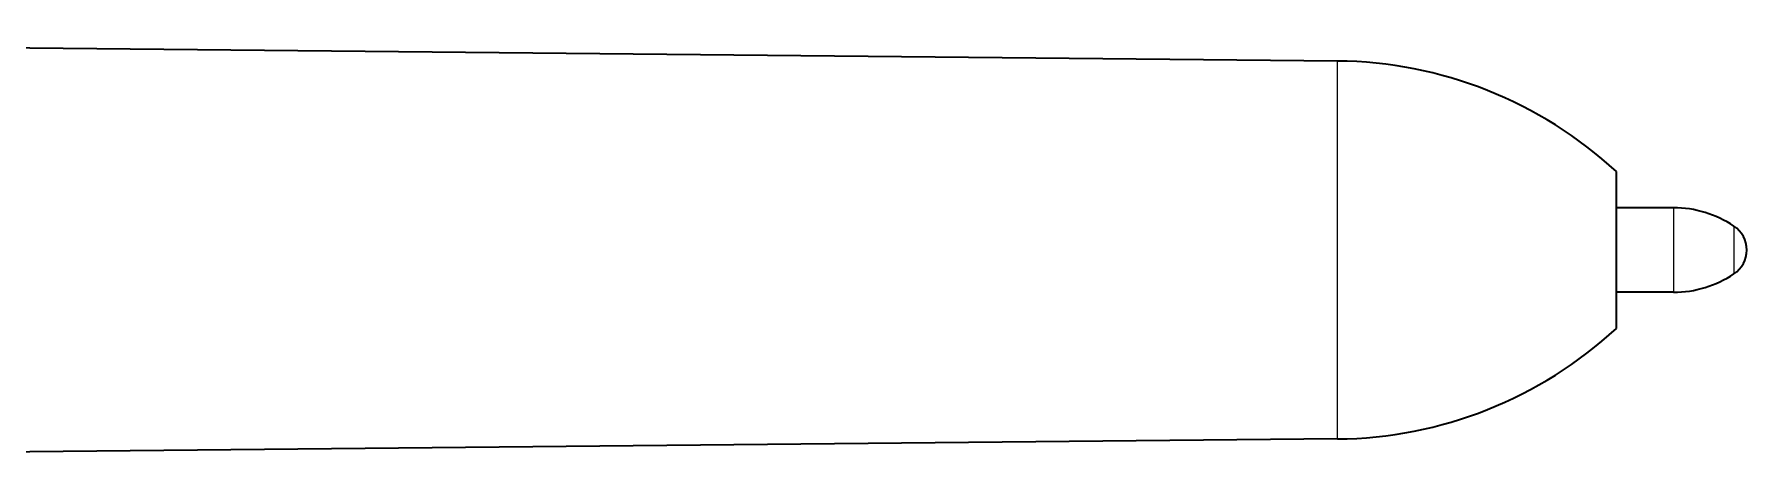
# Model space of a CAD drawing. Extents: x 377 to 822, y 181 to 641.
# Drawn here: x 479.06 to 525.73, y 414.62 to 426.38 of the extents above; entities that cross this region are included whole.
import ezdxf

# ---------------------------------------------------------------- set-up
doc = ezdxf.new("R2010")
doc.units = 0

msp = doc.modelspace()

# ---------------------------------------------------------------- linework, layer by layer
at = {"color": 7, "lineweight": 35}
for p, q in [((514.579, 425.65), (439.629, 426.38)), ((514.579, 415.35), (439.629, 414.62))]:
    msp.add_line(p, q, dxfattribs=at)
at = {"color": 7, "lineweight": 13, "ltscale": 0.2575}
msp.add_line((514.579, 415.35), (514.579, 425.65), dxfattribs=at)
at = {"color": 7, "lineweight": 35, "ltscale": 0.10675}
msp.add_line((522.179, 418.365), (522.179, 422.635), dxfattribs=at)
at = {"color": 7, "lineweight": 35, "ltscale": 0.03875}
for p, q in [((523.729, 421.65), (522.179, 421.65)), ((523.729, 419.35), (522.179, 419.35))]:
    msp.add_line(p, q, dxfattribs=at)
at = {"color": 7, "lineweight": 13, "ltscale": 0.05398}
msp.add_line((523.729, 421.65), (523.729, 419.491), dxfattribs=at)
at = {"color": 7, "lineweight": 13, "ltscale": 0.030511}
msp.add_line((525.381, 421.15), (525.381, 419.93), dxfattribs=at)
at = {"color": 7, "lineweight": 13, "ltscale": 0.001989}
msp.add_line((525.381, 419.93), (525.381, 419.85), dxfattribs=at)
at = {"color": 7, "lineweight": 13, "ltscale": 0.003519}
msp.add_line((523.729, 419.491), (523.729, 419.35), dxfattribs=at)
at = {"color": 7, "lineweight": 35}
for centre, radius, start, end in [((514.468, 414.285), 11.366, 47.2805, 89.442), ((523.729, 418.671), 2.979, 56.3225, 90), ((524.947, 420.5), 0.781, 0, 56.3225), ((524.947, 420.5), 0.781, 303.6775, 360), ((523.729, 422.329), 2.979, 270, 303.6775), ((514.468, 426.715), 11.366, 270.558, 312.7195)]:
    msp.add_arc(centre, radius, start, end, dxfattribs=at)

doc.saveas('drawing.dxf')
